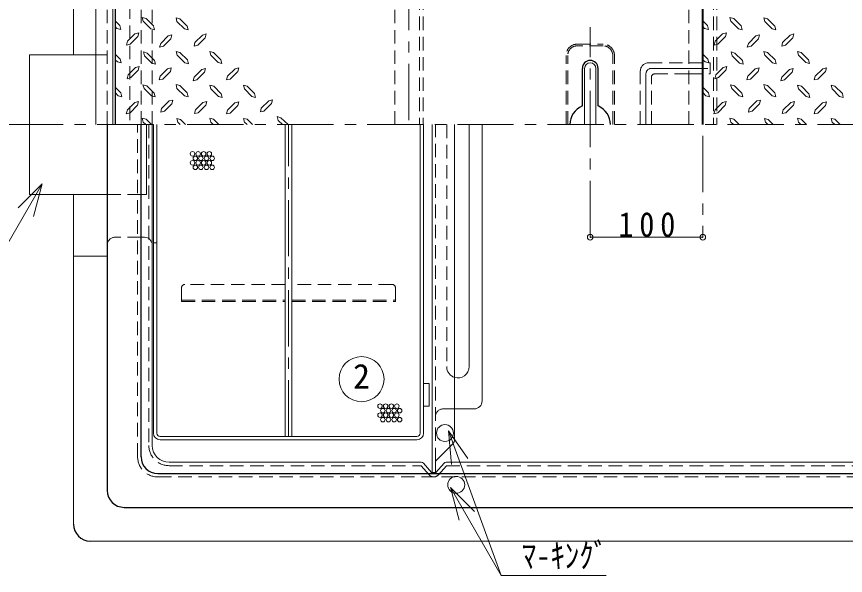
# Model space of a CAD drawing. Units: millimetres at full size, sheet at 1:10; details may follow other scales. Extents: x -2102 to 1948, y -1411 to 1399.
# Drawn here: x -1178 to -441, y 399 to 895 of the extents above; entities that cross this region are included whole.
import ezdxf
from ezdxf.enums import TextEntityAlignment as Align

# ---------------------------------------------------------------- set-up
doc = ezdxf.new("R2010")
doc.units = ezdxf.units.MM
doc.header["$LTSCALE"] = 10
doc.header["$PDMODE"] = 32
doc.header["$PDSIZE"] = 5
doc.linetypes.add('CHAIN1', pattern=[8, 5, -1, 1, -1])
doc.linetypes.add('DASHED1', pattern=[1.8, 1.2, -0.6])
doc.layers.add('0-0____1', color=4, linetype='Continuous', lineweight=9)
doc.styles.add('ＭＳ ゴシック', font='')
doc.styles.get('ＭＳ ゴシック').set_extended_font_data('MS Gothic')

msp = doc.modelspace()

# ---------------------------------------------------------------- linework, layer by layer
at = {"layer": '0-0____1', "color": 7, "lineweight": 18}
for p, q in [((-1107.14, 1149.46), (-1107.14, 799.46)), ((-1092.14, 1134.46), (-1092.14, 799.46)), ((-1097.14, 861.46), (-1166.14, 861.46)), ((-673.14, 799.46), (-673.14, 849.46)), ((-663.14, 799.46), (-663.14, 849.46)), ((-1062.14, 799.46), (-1062.14, 737.46)), ((-939.14, 522.46), (-939.14, 799.46)), ((-933.14, 522.46), (-933.14, 799.46)), ((-819.14, 799.46), (-819.14, 525.46)), ((-816.14, 525.46), (-816.14, 799.46)), ((-808.64, 490.46), (-808.64, 799.46)), ((-788.64, 799.46), (-788.64, 519.53)), ((-1154.92, 746.82), (-1176.13, 725.61)), ((-1154.92, 746.82), (-1162.68, 717.85)), ((-1067.14, 737.46), (-1062.14, 737.46)), ((-1067.14, 699.46), (-1064.14, 699.46)), ((-1057.14, 692.46), (-1057.14, 514.46)), ((-1053.14, 694.46), (-1053.14, 525.46)), ((-1127.14, 682.46), (-1127.14, 444.46)), ((-1097.14, 682.46), (-1127.14, 682.46)), ((-816.14, 569.46), (-811.14, 569.46)), ((-793.94, 527.41), (-791.32, 497.52)), ((-793.94, 527.41), (-747.19, 398.97)), ((-793.94, 527.41), (-776.73, 502.83)), ((-822.14, 522.46), (-1050.14, 522.46)), ((-1050.14, 519.46), (-822.14, 519.46)), ((-790.11, 515.99), (-805.64, 500.46)), ((-1042.14, 499.46), (-818.18, 499.46)), ((-809.02, 490.31), (-816.3, 498.61)), ((-805.64, 500.46), (-805.64, 490.46)), ((-805.27, 490.31), (-797.99, 498.61)), ((-796.11, 499.46), (-318.18, 499.46)), ((-808.64, 490.46), (-805.64, 490.46)), ((-792.28, 477.07), (-771.07, 455.86)), ((-792.28, 477.07), (-784.52, 448.09)), ((-792.28, 477.07), (-747.19, 398.97)), ((-1112.14, 429.46), (497.86, 429.46)), ((-747.19, 398.97), (-653.89, 398.97))]:
    msp.add_line(p, q, dxfattribs=at)
at = {"layer": '0-0____1', "color": 1, "lineweight": 40}
msp.add_line((-568.14, 799.46), (-568.14, 1133.46), dxfattribs=at)
at = {"layer": '0-0____1', "linetype": 'DASHED1'}
for p, q in [((-1097.31, 799.46), (-1097.31, 1124.46)), ((-1067.14, 799.46), (-1067.14, 1094.46)), ((-819.64, 1093.46), (-819.64, 799.46)), ((-558.64, 1093.46), (-558.64, 799.46)), ((-1057.14, 799.46), (-1057.14, 1084.46)), ((-1077.14, 905.53), (-1077.14, 799.46)), ((-580.64, 854.46), (-561.64, 854.46)), ((-561.64, 844.46), (-561.64, 854.46)), ((-580.64, 844.46), (-561.64, 844.46)), ((-805.64, 500.46), (-805.64, 799.46)), ((-795.64, 799.46), (-795.64, 584.46)), ((-939.14, 657.46), (-1028.14, 657.46)), ((-844.14, 657.46), (-933.14, 657.46)), ((-1031.14, 654.46), (-1031.14, 642.46)), ((-841.14, 654.46), (-841.14, 642.46)), ((-1031.14, 643.46), (-939.14, 643.46)), ((-1031.14, 642.46), (-939.14, 642.46)), ((-933.14, 643.46), (-841.14, 643.46)), ((-933.14, 642.46), (-841.14, 642.46)), ((-798.64, 546.96), (-788.64, 546.96))]:
    msp.add_line(p, q, dxfattribs=at)
at = {"layer": '0-0____1', "color": 7, "linetype": 'DASHED1', "lineweight": 18}
for p, q in [((-841.64, 799.46), (-841.64, 1093.46)), ((-816.64, 1093.46), (-816.64, 799.46)), ((-580.64, 799.46), (-580.64, 1093.46)), ((-555.64, 1093.46), (-555.64, 799.46)), ((-679.64, 870.96), (-656.64, 870.96)), ((-656.64, 869.46), (-679.64, 869.46)), ((-689.64, 799.46), (-689.64, 860.96)), ((-688.14, 799.46), (-688.14, 860.96)), ((-648.14, 799.46), (-648.14, 860.96)), ((-646.64, 799.46), (-646.64, 860.96)), ((-616.14, 854.46), (-580.64, 854.46)), ((-623.64, 799.46), (-623.64, 846.96)), ((-613.64, 799.46), (-613.64, 841.96)), ((-611.14, 844.46), (-580.64, 844.46)), ((-1070.14, 504.46), (-1070.14, 799.46)), ((-1060.14, 799.46), (-1060.14, 514.46)), ((-1067.14, 737.46), (-1097.14, 737.46)), ((-1067.14, 699.46), (-1090.14, 699.46)), ((-1042.14, 496.46), (-818.41, 496.46)), ((-811.28, 488.33), (-818.41, 496.46)), ((-803.01, 488.33), (-795.88, 496.46)), ((-795.88, 496.46), (-318.41, 496.46)), ((-1052.14, 486.46), (437.86, 486.46))]:
    msp.add_line(p, q, dxfattribs=at)
at = {"layer": '0-0____1', "linetype": 'CHAIN1'}
for p, q in [((-829.14, 1093.46), (-829.14, 799.46)), ((-668.14, 699.46), (-668.14, 885.96)), ((-613.64, 849.46), (-561.64, 849.46)), ((-618.64, 799.46), (-618.64, 844.46)), ((-1266.14, 799.46), (857.86, 799.46)), ((-936.14, 522.46), (-936.14, 799.46)), ((-568.14, 789.46), (-568.14, 699.46))]:
    msp.add_line(p, q, dxfattribs=at)
at = {"layer": '0-0____1'}
for p, q in [((-1127.14, 861.46), (-1127.14, 1046.96)), ((-1086, 887.45), (-1090.14, 891.59)), ((-1066.05, 894.59), (-1062.69, 893.75)), ((-1065.21, 891.33), (-1066.05, 894.59)), ((-1058.49, 884.61), (-1065.21, 891.33)), ((-1056.07, 887.13), (-1062.69, 893.75)), ((-1036.02, 894.48), (-1032.66, 893.54)), ((-1035.18, 891.12), (-1036.02, 894.48)), ((-1028.56, 884.51), (-1035.18, 891.12)), ((-1026.15, 886.92), (-1032.66, 893.54)), ((-564, 887.45), (-568.14, 891.59)), ((-544.05, 894.59), (-540.69, 893.75)), ((-543.21, 891.33), (-544.05, 894.59)), ((-536.49, 884.61), (-543.21, 891.33)), ((-534.07, 887.13), (-540.69, 893.75)), ((-514.02, 894.48), (-510.66, 893.54)), ((-513.18, 891.12), (-514.02, 894.48)), ((-506.56, 884.51), (-513.18, 891.12)), ((-504.15, 886.92), (-510.66, 893.54)), ((-1088.52, 884.93), (-1090.14, 886.55)), ((-1088.52, 884.93), (-1085.16, 884.09)), ((-1086, 887.45), (-1085.16, 884.09)), ((-1058.49, 884.61), (-1055.23, 883.77)), ((-1056.07, 887.13), (-1055.23, 883.77)), ((-1028.56, 884.51), (-1025.2, 883.56)), ((-1026.15, 886.92), (-1025.2, 883.56)), ((-566.52, 884.93), (-568.14, 886.55)), ((-566.52, 884.93), (-563.16, 884.09)), ((-564, 887.45), (-563.16, 884.09)), ((-536.49, 884.61), (-533.23, 883.77)), ((-534.07, 887.13), (-533.23, 883.77)), ((-506.56, 884.51), (-503.2, 883.56)), ((-504.15, 886.92), (-503.2, 883.56)), ((-1072.56, 880.1), (-1079.07, 873.48)), ((-1070.04, 877.68), (-1076.65, 870.96)), ((-1072.56, 880.1), (-1069.2, 880.94)), ((-1070.04, 877.68), (-1069.2, 880.94)), ((-1043.05, 878.21), (-1049.67, 871.59)), ((-1043.05, 878.21), (-1039.69, 879.15)), ((-1040.64, 875.79), (-1039.69, 879.15)), ((-1012.6, 879.05), (-1019.22, 872.43)), ((-1012.6, 879.05), (-1009.24, 879.99)), ((-1010.19, 876.63), (-1009.24, 879.99)), ((-550.56, 880.1), (-557.07, 873.48)), ((-548.04, 877.68), (-554.65, 870.96)), ((-550.56, 880.1), (-547.2, 880.94)), ((-548.04, 877.68), (-547.2, 880.94)), ((-521.05, 878.21), (-527.67, 871.59)), ((-521.05, 878.21), (-517.69, 879.15)), ((-518.64, 875.79), (-517.69, 879.15)), ((-490.6, 879.05), (-497.22, 872.43)), ((-490.6, 879.05), (-487.24, 879.99)), ((-488.19, 876.63), (-487.24, 879.99)), ((-1080.01, 870.12), (-1079.07, 873.48)), ((-1076.65, 870.96), (-1080.01, 870.12)), ((-1040.64, 875.79), (-1047.25, 869.18)), ((-558.01, 870.12), (-557.07, 873.48)), ((-554.65, 870.96), (-558.01, 870.12)), ((-518.64, 875.79), (-525.25, 869.18)), ((-1085.68, 857.63), (-1090.14, 862.09)), ((-1065, 864.03), (-1061.64, 863.09)), ((-1064.16, 860.67), (-1065, 864.03)), ((-1055.02, 856.47), (-1061.64, 863.09)), ((-1035.91, 864.45), (-1032.55, 863.51)), ((-1034.97, 861.09), (-1035.91, 864.45)), ((-1025.94, 856.89), (-1032.55, 863.51)), ((-1006.09, 864.45), (-1002.73, 863.61)), ((-1005.25, 861.2), (-1006.09, 864.45)), ((-996.12, 857), (-1002.73, 863.61)), ((-563.68, 857.63), (-568.14, 862.09)), ((-543, 864.03), (-539.64, 863.09)), ((-542.16, 860.67), (-543, 864.03)), ((-533.02, 856.47), (-539.64, 863.09)), ((-513.91, 864.45), (-510.55, 863.51)), ((-512.97, 861.09), (-513.91, 864.45)), ((-503.94, 856.89), (-510.55, 863.51)), ((-484.09, 864.45), (-480.73, 863.61)), ((-483.25, 861.2), (-484.09, 864.45)), ((-474.12, 857), (-480.73, 863.61)), ((-1088.1, 855.11), (-1090.14, 857.15)), ((-1088.1, 855.11), (-1084.74, 854.27)), ((-1085.68, 857.63), (-1084.74, 854.27)), ((-1057.44, 854.06), (-1064.16, 860.67)), ((-1057.44, 854.06), (-1054.18, 853.11)), ((-1055.02, 856.47), (-1054.18, 853.11)), ((-1028.35, 854.48), (-1034.97, 861.09)), ((-1028.35, 854.48), (-1024.99, 853.53)), ((-1025.94, 856.89), (-1024.99, 853.53)), ((-998.53, 854.58), (-1005.25, 861.2)), ((-998.53, 854.58), (-995.28, 853.64)), ((-996.12, 857), (-995.28, 853.64)), ((-566.1, 855.11), (-568.14, 857.15)), ((-566.1, 855.11), (-562.74, 854.27)), ((-563.68, 857.63), (-562.74, 854.27)), ((-535.44, 854.06), (-542.16, 860.67)), ((-535.44, 854.06), (-532.18, 853.11)), ((-533.02, 856.47), (-532.18, 853.11)), ((-506.35, 854.48), (-512.97, 861.09)), ((-506.35, 854.48), (-502.99, 853.53)), ((-503.94, 856.89), (-502.99, 853.53)), ((-476.53, 854.58), (-483.25, 861.2)), ((-476.53, 854.58), (-473.28, 853.64)), ((-474.12, 857), (-473.28, 853.64)), ((-1072.03, 850.28), (-1078.65, 843.66)), ((-1069.62, 847.86), (-1076.23, 841.25)), ((-1072.03, 850.28), (-1068.67, 851.22)), ((-1069.62, 847.86), (-1068.67, 851.22)), ((-1043.58, 849.12), (-1050.09, 842.51)), ((-1041.06, 846.71), (-1047.67, 839.99)), ((-1043.58, 849.12), (-1040.22, 849.96)), ((-1041.06, 846.71), (-1040.22, 849.96)), ((-1013.23, 848.39), (-1019.85, 841.77)), ((-1013.23, 848.39), (-1009.87, 849.33)), ((-1010.82, 845.97), (-1009.87, 849.33)), ((-983.62, 849.12), (-990.24, 842.51)), ((-981.21, 846.71), (-987.82, 839.99)), ((-983.62, 849.12), (-980.26, 849.96)), ((-981.21, 846.71), (-980.26, 849.96)), ((-550.03, 850.28), (-556.65, 843.66)), ((-547.62, 847.86), (-554.23, 841.25)), ((-550.03, 850.28), (-546.67, 851.22)), ((-547.62, 847.86), (-546.67, 851.22)), ((-521.58, 849.12), (-528.09, 842.51)), ((-519.06, 846.71), (-525.67, 839.99)), ((-521.58, 849.12), (-518.22, 849.96)), ((-519.06, 846.71), (-518.22, 849.96)), ((-491.23, 848.39), (-497.85, 841.77)), ((-491.23, 848.39), (-487.87, 849.33)), ((-488.82, 845.97), (-487.87, 849.33)), ((-461.62, 849.12), (-468.24, 842.51)), ((-459.21, 846.71), (-465.82, 839.99)), ((-461.62, 849.12), (-458.26, 849.96)), ((-459.21, 846.71), (-458.26, 849.96)), ((-1079.49, 840.3), (-1078.65, 843.66)), ((-1076.23, 841.25), (-1079.49, 840.3)), ((-1051.03, 839.15), (-1050.09, 842.51)), ((-1047.67, 839.99), (-1051.03, 839.15)), ((-1020.69, 838.41), (-1019.85, 841.77)), ((-1017.43, 839.36), (-1020.69, 838.41)), ((-1010.82, 845.97), (-1017.43, 839.36)), ((-991.08, 839.15), (-990.24, 842.51)), ((-987.82, 839.99), (-991.08, 839.15)), ((-557.49, 840.3), (-556.65, 843.66)), ((-554.23, 841.25), (-557.49, 840.3)), ((-529.03, 839.15), (-528.09, 842.51)), ((-525.67, 839.99), (-529.03, 839.15)), ((-498.69, 838.41), (-497.85, 841.77)), ((-495.43, 839.36), (-498.69, 838.41)), ((-488.82, 845.97), (-495.43, 839.36)), ((-469.08, 839.15), (-468.24, 842.51)), ((-465.82, 839.99), (-469.08, 839.15)), ((-1085.05, 827.6), (-1090.14, 832.69)), ((-1065.42, 834.84), (-1062.06, 834)), ((-1064.47, 831.59), (-1065.42, 834.84)), ((-1055.44, 827.39), (-1062.06, 834)), ((-1036.02, 835.05), (-1032.66, 834.11)), ((-1035.18, 831.69), (-1036.02, 835.05)), ((-1026.15, 827.6), (-1032.66, 834.11)), ((-1005.88, 834.42), (-1002.52, 833.58)), ((-1005.04, 831.17), (-1005.88, 834.42)), ((-995.91, 826.97), (-1002.52, 833.58)), ((-966.19, 827.07), (-972.81, 833.69)), ((-563.05, 827.6), (-568.14, 832.69)), ((-543.42, 834.84), (-540.06, 834)), ((-542.47, 831.59), (-543.42, 834.84)), ((-533.44, 827.39), (-540.06, 834)), ((-514.02, 835.05), (-510.66, 834.11)), ((-513.18, 831.69), (-514.02, 835.05)), ((-504.15, 827.6), (-510.66, 834.11)), ((-483.88, 834.42), (-480.52, 833.58)), ((-483.04, 831.17), (-483.88, 834.42)), ((-473.91, 826.97), (-480.52, 833.58)), ((-444.19, 827.07), (-450.81, 833.69)), ((-1087.47, 825.08), (-1090.14, 828.14)), ((-1087.47, 825.08), (-1084.11, 824.24)), ((-1085.05, 827.6), (-1084.11, 824.24)), ((-1057.86, 824.97), (-1064.47, 831.59)), ((-1057.86, 824.97), (-1054.5, 824.03)), ((-1055.44, 827.39), (-1054.5, 824.03)), ((-1028.56, 825.08), (-1035.18, 831.69)), ((-1028.56, 825.08), (-1025.2, 824.24)), ((-1026.15, 827.6), (-1025.2, 824.24)), ((-998.32, 824.55), (-1005.04, 831.17)), ((-998.32, 824.55), (-995.07, 823.61)), ((-995.91, 826.97), (-995.07, 823.61)), ((-968.61, 824.55), (-975.22, 831.27)), ((-968.61, 824.55), (-965.35, 823.71)), ((-966.19, 827.07), (-965.35, 823.71)), ((-565.47, 825.08), (-568.14, 828.14)), ((-565.47, 825.08), (-562.11, 824.24)), ((-563.05, 827.6), (-562.11, 824.24)), ((-535.86, 824.97), (-542.47, 831.59)), ((-535.86, 824.97), (-532.5, 824.03)), ((-533.44, 827.39), (-532.5, 824.03)), ((-506.56, 825.08), (-513.18, 831.69)), ((-506.56, 825.08), (-503.2, 824.24)), ((-504.15, 827.6), (-503.2, 824.24)), ((-476.32, 824.55), (-483.04, 831.17)), ((-476.32, 824.55), (-473.07, 823.61)), ((-473.91, 826.97), (-473.07, 823.61)), ((-446.61, 824.55), (-453.22, 831.27)), ((-446.61, 824.55), (-443.35, 823.71)), ((-444.19, 827.07), (-443.35, 823.71)), ((-1072.66, 819.09), (-1079.28, 812.48)), ((-1072.66, 819.09), (-1069.3, 819.93)), ((-1070.25, 816.68), (-1069.3, 819.93)), ((-1042.21, 820.46), (-1048.83, 813.84)), ((-1039.69, 818.04), (-1046.41, 811.32)), ((-1042.21, 820.46), (-1038.85, 821.3)), ((-1039.69, 818.04), (-1038.85, 821.3)), ((-1012.08, 819.2), (-1018.69, 812.58)), ((-1012.08, 819.2), (-1008.72, 820.04)), ((-1009.66, 816.78), (-1008.72, 820.04)), ((-983.73, 818.88), (-990.24, 812.27)), ((-983.73, 818.88), (-980.37, 819.72)), ((-981.21, 816.47), (-980.37, 819.72)), ((-953.7, 820.67), (-960.31, 814.05)), ((-951.18, 818.25), (-957.9, 811.53)), ((-953.7, 820.67), (-950.34, 821.51)), ((-951.18, 818.25), (-950.34, 821.51)), ((-550.66, 819.09), (-557.28, 812.48)), ((-550.66, 819.09), (-547.3, 819.93)), ((-548.25, 816.68), (-547.3, 819.93)), ((-520.21, 820.46), (-526.83, 813.84)), ((-517.69, 818.04), (-524.41, 811.32)), ((-520.21, 820.46), (-516.85, 821.3)), ((-517.69, 818.04), (-516.85, 821.3)), ((-490.08, 819.2), (-496.69, 812.58)), ((-490.08, 819.2), (-486.72, 820.04)), ((-487.66, 816.78), (-486.72, 820.04)), ((-461.73, 818.88), (-468.24, 812.27)), ((-461.73, 818.88), (-458.37, 819.72)), ((-459.21, 816.47), (-458.37, 819.72)), ((-1080.22, 809.12), (-1079.28, 812.48)), ((-1076.86, 809.96), (-1080.22, 809.12)), ((-1070.25, 816.68), (-1076.86, 809.96)), ((-1049.67, 810.48), (-1048.83, 813.84)), ((-1046.41, 811.32), (-1049.67, 810.48)), ((-1009.66, 816.78), (-1016.28, 810.06)), ((-961.15, 810.69), (-960.31, 814.05)), ((-957.9, 811.53), (-961.15, 810.69)), ((-558.22, 809.12), (-557.28, 812.48)), ((-554.86, 809.96), (-558.22, 809.12)), ((-548.25, 816.68), (-554.86, 809.96)), ((-527.67, 810.48), (-526.83, 813.84)), ((-524.41, 811.32), (-527.67, 810.48)), ((-487.66, 816.78), (-494.28, 810.06)), ((-1066.05, 805.13), (-1062.69, 804.18)), ((-1065.1, 801.77), (-1066.05, 805.13)), ((-1057.96, 799.46), (-1062.69, 804.18)), ((-1035.39, 804.92), (-1032.03, 804.08)), ((-1034.55, 801.66), (-1035.39, 804.92)), ((-1027.58, 799.46), (-1032.03, 804.08)), ((-1006.09, 805.13), (-1002.73, 804.18)), ((-1005.25, 801.77), (-1006.09, 805.13)), ((-998.01, 799.46), (-1002.73, 804.18)), ((-968.08, 799.46), (-972.81, 804.18)), ((-941.52, 799.46), (-945.3, 803.24)), ((-936.54, 799.46), (-942.88, 805.65)), ((-544.05, 805.13), (-540.69, 804.18)), ((-543.1, 801.77), (-544.05, 805.13)), ((-535.96, 799.46), (-540.69, 804.18)), ((-513.39, 804.92), (-510.03, 804.08)), ((-512.55, 801.66), (-513.39, 804.92)), ((-505.58, 799.46), (-510.03, 804.08)), ((-484.09, 805.13), (-480.73, 804.18)), ((-483.25, 801.77), (-484.09, 805.13)), ((-476.01, 799.46), (-480.73, 804.18)), ((-446.08, 799.46), (-450.81, 804.18)), ((-1062.79, 799.46), (-1065.1, 801.77)), ((-1057.14, 692.46), (-1057.14, 799.46)), ((-1056.14, 799.46), (-1056.14, 694.46)), ((-1053.14, 799.46), (-1053.14, 694.46)), ((-1032.34, 799.46), (-1034.55, 801.66)), ((-1002.94, 799.46), (-1005.25, 801.77)), ((-775.64, 799.46), (-775.64, 584.46)), ((-764.14, 799.46), (-764.14, 553.96)), ((-540.79, 799.46), (-543.1, 801.77)), ((-510.34, 799.46), (-512.55, 801.66)), ((-480.94, 799.46), (-483.25, 801.77)), ((-1127.14, 682.46), (-1127.14, 737.46)), ((-668.14, 699.46), (-568.14, 699.46)), ((-771.14, 546.96), (-788.64, 546.96))]:
    msp.add_line(p, q, dxfattribs=at)
at = {"layer": '0-0____1', "color": 5, "lineweight": 25}
for p, q in [((-1090.14, 909.31), (-1090.14, 799.46)), ((-675.14, 816.04), (-675.14, 849.46)), ((-661.14, 816.04), (-661.14, 849.46)), ((-1097.14, 799.46), (-1097.14, 474.46)), ((-1067.14, 504.46), (-1067.14, 799.46)), ((-1052.14, 489.46), (437.86, 489.46)), ((-1082.14, 459.46), (467.86, 459.46))]:
    msp.add_line(p, q, dxfattribs=at)
at = {"layer": '0-0____1'}
for points in [[(-1010.19, 876.63), (-1016.8, 870.02), (-1020.06, 869.07), (-1019.22, 872.43)], [(-488.19, 876.63), (-494.8, 870.02), (-498.06, 869.07), (-497.22, 872.43)], [(-1047.25, 869.18), (-1050.61, 868.34), (-1049.67, 871.59)], [(-525.25, 869.18), (-528.61, 868.34), (-527.67, 871.59)], [(-975.22, 831.27), (-976.17, 834.53), (-972.81, 833.69)], [(-453.22, 831.27), (-454.17, 834.53), (-450.81, 833.69)], [(-1016.28, 810.06), (-1019.53, 809.22), (-1018.69, 812.58)], [(-981.21, 816.47), (-987.82, 809.75), (-991.18, 808.91), (-990.24, 812.27)], [(-494.28, 810.06), (-497.53, 809.22), (-496.69, 812.58)], [(-459.21, 816.47), (-465.82, 809.75), (-469.18, 808.91), (-468.24, 812.27)], [(-972.91, 799.46), (-975.22, 801.77), (-976.17, 805.02), (-972.81, 804.18)], [(-945.3, 803.24), (-946.24, 806.6), (-942.88, 805.65)], [(-450.91, 799.46), (-453.22, 801.77), (-454.17, 805.02), (-450.81, 804.18)]]:
    msp.add_lwpolyline(points, dxfattribs=at)
at = {"layer": '0-0____1', "color": 7, "lineweight": 18}
for points in [[(-1097.14, 737.46), (-1166.14, 737.46), (-1166.14, 861.46)], [(-1154.92, 746.82), (-1198.91, 670.63), (-1239.51, 670.63)], [(-1056.14, 525.46), (-1056.14, 694.46), (-1053.14, 694.46)], [(-816.14, 549.46), (-811.14, 549.46), (-811.14, 569.46)]]:
    msp.add_lwpolyline(points, dxfattribs=at)
at = {"layer": '0-0____1'}
for centre, radius in [((-1021.43, 773.51), 2), ((-1016.43, 773.51), 2), ((-1011.43, 773.51), 2), ((-1006.43, 773.51), 2), ((-1021.43, 765.51), 2), ((-1018.93, 769.51), 2), ((-1016.43, 765.51), 2), ((-1013.93, 769.51), 2), ((-1011.43, 765.51), 2), ((-1008.93, 769.51), 2), ((-1006.43, 765.51), 2), ((-1003.93, 769.51), 2), ((-1018.93, 761.51), 2), ((-1013.93, 761.51), 2), ((-1008.93, 761.51), 2), ((-1003.93, 761.51), 2), ((-854.85, 549.41), 2), ((-852.35, 545.41), 2), ((-849.85, 549.41), 2), ((-847.35, 545.41), 2), ((-844.85, 549.41), 2), ((-842.35, 545.41), 2), ((-839.85, 549.41), 2), ((-837.35, 545.41), 2), ((-854.85, 541.41), 2), ((-852.35, 537.41), 2), ((-849.85, 541.41), 2), ((-847.35, 537.41), 2), ((-844.85, 541.41), 2), ((-842.35, 537.41), 2), ((-839.85, 541.41), 2), ((-837.35, 537.41), 2), ((-797.14, 525.46), 7.5), ((-787.14, 479.46), 7.5)]:
    msp.add_circle(centre, radius, dxfattribs=at)
at = {"layer": '0-0____1', "color": 7, "lineweight": 18}
msp.add_circle((-871.24, 573.33), 20, dxfattribs=at)
at = {"layer": '0-0____1', "color": 7, "linetype": 'DASHED1', "lineweight": 18}
for centre, radius, start, end in [((-679.64, 860.96), 10, 90, 180), ((-679.64, 860.96), 8.5, 90, 180), ((-656.64, 860.96), 10, 0, 90), ((-656.64, 860.96), 8.5, 0, 90), ((-616.14, 846.96), 7.5, 90, 180), ((-611.14, 841.96), 2.5, 90, 180), ((-1090.14, 692.46), 7, 90, 180), ((-1042.14, 514.46), 18, 180, 270), ((-1052.14, 504.46), 18, 180, 270), ((-807.14, 491.96), 5.5, 221.25117, 318.74883)]:
    msp.add_arc(centre, radius, start, end, dxfattribs=at)
at = {"layer": '0-0____1', "color": 5, "lineweight": 25}
for centre, radius, start, end in [((-668.14, 849.46), 7, 0, 180), ((-668.14, 799.46), 18, 112.88538, 180), ((-668.14, 799.46), 18, 0, 67.11462), ((-1052.14, 504.46), 15, 180, 270), ((-1082.14, 474.46), 15, 180, 270), ((-1112.14, 444.46), 15, 180, 270)]:
    msp.add_arc(centre, radius, start, end, dxfattribs=at)
at = {"layer": '0-0____1', "color": 7, "lineweight": 18}
for centre, radius, start, end in [((-668.14, 849.46), 5, 0, 180), ((-1064.14, 692.46), 7, 0, 90), ((-1050.14, 525.46), 6, 180, 270), ((-1050.14, 525.46), 3, 180, 270), ((-822.14, 525.46), 3, 270, 0), ((-822.14, 525.46), 6, 270, 0), ((-793.64, 519.53), 5, 315, 0), ((-1042.14, 514.46), 15, 180, 270), ((-818.18, 496.96), 2.5, 41.25117, 90), ((-796.11, 496.96), 2.5, 90, 138.74883), ((-807.14, 491.96), 2.5, 221.25117, 318.74883)]:
    msp.add_arc(centre, radius, start, end, dxfattribs=at)
at = {"layer": '0-0____1', "linetype": 'CHAIN1'}
msp.add_arc((-613.64, 844.46), 5, 90, 180, dxfattribs=at)
at = {"layer": '0-0____1', "linetype": 'DASHED1'}
for centre, radius, start, end in [((-1028.14, 654.46), 3, 90, 180), ((-844.14, 654.46), 3, 0, 90), ((-785.64, 584.46), 10, 180, 252.5424), ((-798.64, 539.96), 7, 90, 180)]:
    msp.add_arc(centre, radius, start, end, dxfattribs=at)
at = {"layer": '0-0____1'}
for centre, radius, start in [((-785.64, 584.46), 10, 252.5424), ((-771.14, 553.96), 7, 270)]:
    msp.add_arc(centre, radius, start, 0, dxfattribs=at)
for p in [(-668.14, 699.46), (-568.14, 699.46)]:
    msp.add_point(p, dxfattribs=at)

# ---------------------------------------------------------------- texts
at = {"layer": '0-0____1', "color": 7, "style": 'ＭＳ ゴシック'}
msp.add_text('2', height=21.99, dxfattribs=at).set_placement((-878.74, 558.33), align=Align.BOTTOM_LEFT)
at = {"layer": '0-0____1', "color": 7, "style": 'ＭＳ ゴシック', "width": 0.85}
msp.add_text('ﾏ-ｷﾝｸﾞ', height=21.99, dxfattribs=at).set_placement((-728.89, 398.97), align=Align.BOTTOM_LEFT)
at = {"layer": '0-0____1', "color": 7, "insert": (-643.14, 699.46), "char_height": 21.99, "attachment_point": 7, "style": 'ＭＳ ゴシック'}
msp.add_mtext('\\T1.38;\\W0.9;100', dxfattribs=at)

doc.saveas('drawing.dxf')
